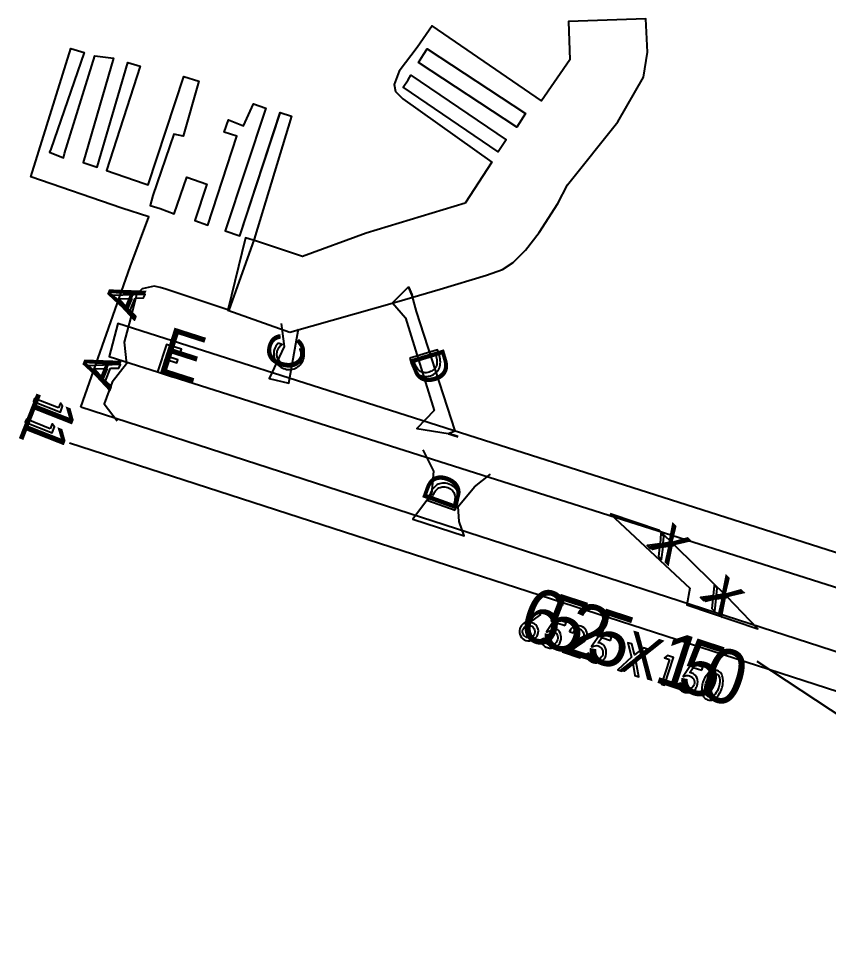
# Model space of a CAD drawing. Extents: x 0.25 to 5.47, y 0.33 to 5.65.
# Drawn here: x 0.707 to 2.484, y 3.581 to 5.651 of the extents above; entities that cross this region are included whole.
import ezdxf

# ---------------------------------------------------------------- set-up
doc = ezdxf.new("R2010")
doc.units = 0
doc.header["$MEASUREMENT"] = 0

msp = doc.modelspace()

# ---------------------------------------------------------------- linework, layer by layer
at = {"color": 254}
for points in [[(1.30165, 4.96289), (1.53668, 5.02886), (1.63167, 5.05681), (1.73361, 5.08778), (1.76861, 5.09988), (1.79264, 5.11583), (1.81961, 5.14279), (1.84961, 5.18181), (1.89068, 5.24485), (1.91168, 5.28581), (2.02262, 5.42469), (2.07861, 5.52279), (2.08165, 5.54085), (2.08763, 5.57781), (2.08361, 5.65072), (1.91363, 5.64475), (1.91667, 5.56082), (1.8546, 5.47081), (1.61475, 5.63569), (1.58165, 5.58778), (1.54167, 5.53581), (1.53071, 5.50678), (1.53375, 5.49083), (1.54969, 5.47472), (1.74571, 5.33583), (1.68668, 5.24582), (1.46972, 5.17985), (1.3297, 5.1289), (1.22873, 5.16276), (1.2047, 5.16986), (1.16569, 5.01085), (1.30165, 4.96289)], [(0.842774, 4.7979), (0.950846, 5.10585), (0.991808, 5.21582), (0.932781, 5.23486), (0.732801, 5.30376), (0.820856, 5.58572), (0.849881, 5.57682), (0.776801, 5.36486), (0.773762, 5.35781), (0.80485, 5.34581), (0.806803, 5.35487), (0.873753, 5.56972), (0.914714, 5.56472), (0.847765, 5.33485), (0.878743, 5.32487), (0.945856, 5.55474), (0.972765, 5.54682), (0.898762, 5.31776), (0.981825, 5.28874), (0.990831, 5.28581), (1.06874, 5.52376), (1.10178, 5.51372), (1.06776, 5.39279), (1.04682, 5.39779), (1.00081, 5.26281), (0.997775, 5.25179), (0.994738, 5.24083), (1.01682, 5.23389), (1.0478, 5.22276), (1.07568, 5.30279), (1.11974, 5.28776), (1.09277, 5.20779), (1.1218, 5.19775), (1.18571, 5.39279), (1.15777, 5.40181), (1.16683, 5.42876), (1.19971, 5.41585), (1.22179, 5.46376), (1.24875, 5.45469), (1.15972, 5.18485), (1.19179, 5.17389), (1.28071, 5.44472), (1.30572, 5.43679), (1.22374, 5.16683), (1.16775, 5.01085), (1.02973, 5.05681), (1.01682, 5.06082), (1.00374, 5.06392), (0.977756, 5.05794), (0.964735, 5.04486), (0.954699, 5.0039), (0.937771, 4.94081), (0.942762, 4.8929), (0.911783, 4.85292), (0.893772, 4.80485), (0.922797, 4.7679)], [(1.59571, 5.57275), (1.60362, 5.58475), (1.81961, 5.44276), (1.80067, 5.41276), (1.58475, 5.55474), (1.59571, 5.57275)], [(1.56168, 5.51682), (1.56765, 5.52681), (1.77669, 5.38487), (1.7596, 5.35872), (1.55067, 5.50082), (1.56168, 5.51682)], [(1.56267, 5.06179), (1.52761, 5.02681), (1.55572, 4.99387), (1.6186, 4.79085), (1.58068, 4.75082), (1.64974, 4.73986), (1.66471, 4.74582), (1.57969, 5.00792), (1.57069, 5.04292), (1.56267, 5.06179)], [(3.45736, 4.17307), (0.923774, 4.98182), (0.904731, 4.9089), (3.53142, 4.07497)], [(1.28277, 4.98182), (1.28971, 4.93083), (1.25667, 4.86083), (1.2997, 4.85086), (1.32069, 4.96983)], [(1.59358, 4.70389), (1.61763, 4.65696), (1.61263, 4.60693), (1.57167, 4.55192), (1.68474, 4.51497), (1.67361, 4.54693), (1.67165, 4.57986), (1.70762, 4.62294), (1.74263, 4.65099)], [(2.00553, 4.56392), (2.18056, 4.40001), (2.17361, 4.36404), (2.32958, 4.31099), (2.26264, 4.38097), (2.11361, 4.52696), (2.00553, 4.56392)], [(2.51958, 4.176), (3.35542, 3.62207), (3.32736, 3.58111), (2.32861, 4.23904)]]:
    msp.add_lwpolyline(points, dxfattribs=at)
at = {"color": 0}
for points in [[(0.849881, 5.57682), (0.776801, 5.36486), (0.773762, 5.35781), (0.80485, 5.34581), (0.806803, 5.35487), (0.873753, 5.56972)], [(1.60362, 5.58475), (1.81961, 5.44276), (1.80067, 5.41276), (1.58475, 5.55474)], [(0.914714, 5.56472), (0.847765, 5.33485), (0.878743, 5.32487), (0.945856, 5.55474)], [(1.56765, 5.52681), (1.77669, 5.38487), (1.7596, 5.35872), (1.55067, 5.50082)], [(1.24875, 5.45469), (1.15972, 5.18485), (1.19179, 5.17389), (1.28071, 5.44374)], [(0.962349, 5.03711), (0.980414, 5.03765), (0.983724, 5.04557), (0.909993, 5.04275), (0.960286, 4.98876), (0.963596, 4.99669), (0.951118, 5.00987), (0.962349, 5.03711)], [(0.95459, 5.03668), (0.945856, 5.01557), (0.926269, 5.03614), (0.95459, 5.03668)], [(1.01139, 4.87517), (1.04443, 4.86442), (1.04666, 4.87125), (1.02138, 4.87929), (1.02902, 4.90294), (1.05349, 4.89501), (1.05572, 4.90181), (1.03125, 4.90972), (1.03668, 4.92654), (1.06179, 4.91846), (1.06391, 4.92513), (1.03082, 4.93582), (1.01139, 4.87517)], [(1.27599, 4.93821), (1.27306, 4.93511), (1.27083, 4.93153), (1.26904, 4.92779), (1.26763, 4.92378), (1.26682, 4.92031), (1.26638, 4.91694), (1.26638, 4.91347), (1.26666, 4.91015), (1.2672, 4.90696), (1.26807, 4.90375), (1.26915, 4.90072), (1.27067, 4.89779), (1.27235, 4.89501), (1.27431, 4.89236), (1.27653, 4.88997), (1.27902, 4.88781), (1.28179, 4.88585), (1.28472, 4.88417), (1.28792, 4.88276), (1.2914, 4.88167), (1.29471, 4.88086), (1.29818, 4.88053), (1.30154, 4.88043), (1.30474, 4.88069), (1.30794, 4.8814), (1.31109, 4.88222), (1.31402, 4.88346), (1.31695, 4.88499), (1.31961, 4.88683), (1.3221, 4.88872), (1.32444, 4.89094), (1.32655, 4.89344), (1.32834, 4.89611), (1.33002, 4.89903), (1.33127, 4.90207), (1.33236, 4.90528), (1.33317, 4.90956), (1.3336, 4.91401), (1.33333, 4.91846), (1.33263, 4.92279), (1.32346, 4.92529), (1.3253, 4.92085), (1.32623, 4.91624), (1.32623, 4.91151), (1.32541, 4.90696), (1.3246, 4.90446), (1.32362, 4.90207), (1.32221, 4.89985), (1.32086, 4.89789), (1.31722, 4.89442), (1.31321, 4.89182), (1.30848, 4.88986), (1.3036, 4.88889), (1.30111, 4.88872), (1.29845, 4.88872), (1.29584, 4.88906), (1.29335, 4.88971), (1.29069, 4.89057), (1.28836, 4.89154), (1.28597, 4.89279), (1.28391, 4.89432), (1.28017, 4.89762), (1.27707, 4.90169), (1.27485, 4.90608), (1.2736, 4.91097), (1.27349, 4.91347), (1.27349, 4.91596), (1.27376, 4.91862), (1.27431, 4.92111), (1.27582, 4.9254), (1.27821, 4.92947), (1.28125, 4.93294), (1.28488, 4.93582), (1.27599, 4.93821)], [(1.56543, 4.90528), (1.56917, 4.89253), (1.57042, 4.88906), (1.57183, 4.88569), (1.57335, 4.88249), (1.57514, 4.87944), (1.5771, 4.87679), (1.57932, 4.87429), (1.58165, 4.87207), (1.58415, 4.87011), (1.58681, 4.86849), (1.58974, 4.86724), (1.59278, 4.86626), (1.59597, 4.86556), (1.59944, 4.86529), (1.60292, 4.8654), (1.60667, 4.866), (1.61057, 4.86697), (1.61415, 4.86822), (1.61751, 4.86985), (1.62044, 4.87169), (1.62304, 4.87375), (1.62528, 4.87597), (1.62722, 4.87847), (1.6289, 4.88124), (1.63026, 4.884), (1.63124, 4.8871), (1.63194, 4.89014), (1.63237, 4.89344), (1.63249, 4.89681), (1.63237, 4.90012), (1.63194, 4.9036), (1.63124, 4.90707), (1.63043, 4.91054), (1.62651, 4.92361), (1.56543, 4.90528)], [(1.62207, 4.91363), (1.62294, 4.91097), (1.62358, 4.90804), (1.62429, 4.90517), (1.62472, 4.90224), (1.625, 4.89947), (1.625, 4.89681), (1.62483, 4.89404), (1.62446, 4.89154), (1.62392, 4.88906), (1.62294, 4.88667), (1.62169, 4.88444), (1.62011, 4.88238), (1.61833, 4.88053), (1.61626, 4.87875), (1.61376, 4.87722), (1.61094, 4.87597), (1.60781, 4.87472), (1.6046, 4.87403), (1.60151, 4.87358), (1.59864, 4.87349), (1.59581, 4.87375), (1.59332, 4.87429), (1.59082, 4.87528), (1.5886, 4.87642), (1.58664, 4.87793), (1.58475, 4.87956), (1.5829, 4.88151), (1.58138, 4.88363), (1.57986, 4.88596), (1.57844, 4.88846), (1.57736, 4.89094), (1.57622, 4.89378), (1.57531, 4.89665), (1.5746, 4.89931), (1.62207, 4.91363)], [(0.908203, 4.88319), (0.926378, 4.88363), (0.929579, 4.89165), (0.855849, 4.88861), (0.906413, 4.83475), (0.90956, 4.84278), (0.897081, 4.85585), (0.908203, 4.88319)], [(0.90039, 4.88276), (0.891818, 4.86154), (0.872071, 4.88194), (0.90039, 4.88276)], [(0.793728, 4.79639), (0.740994, 4.81706), (0.738499, 4.81054), (0.797797, 4.78711), (0.802789, 4.80003), (0.797906, 4.80664), (0.793728, 4.79639)], [(0.817762, 4.71983), (4.14318, 3.64307), (4.16818, 3.72114), (0.842774, 4.7979)], [(0.775717, 4.75054), (0.723036, 4.77138), (0.720432, 4.76471), (0.779731, 4.74137), (0.784885, 4.75429), (0.779839, 4.76096), (0.775717, 4.75054)], [(1.66471, 4.5715), (1.66917, 4.58404), (1.67031, 4.58751), (1.67111, 4.59099), (1.67182, 4.59457), (1.6721, 4.59793), (1.6721, 4.6014), (1.67182, 4.6046), (1.67122, 4.60781), (1.67042, 4.61083), (1.66917, 4.61376), (1.66764, 4.61654), (1.66569, 4.61914), (1.66362, 4.62153), (1.66097, 4.62375), (1.65804, 4.62582), (1.65474, 4.6275), (1.6511, 4.62901), (1.64735, 4.63015), (1.64378, 4.63086), (1.64031, 4.63113), (1.63693, 4.63113), (1.63374, 4.63053), (1.63069, 4.62972), (1.62776, 4.62847), (1.625, 4.62696), (1.6225, 4.62517), (1.62001, 4.62304), (1.61778, 4.62071), (1.61567, 4.61822), (1.61376, 4.61529), (1.61208, 4.61236), (1.61057, 4.60915), (1.60915, 4.60568), (1.6046, 4.59304), (1.66471, 4.5715)], [(1.61404, 4.59847), (1.61501, 4.60097), (1.6161, 4.60389), (1.61735, 4.60656), (1.6186, 4.60915), (1.62011, 4.61154), (1.62169, 4.61376), (1.62349, 4.61583), (1.62528, 4.61762), (1.62722, 4.61914), (1.62944, 4.62056), (1.63167, 4.62169), (1.634, 4.62235), (1.63667, 4.62278), (1.63943, 4.62294), (1.64236, 4.62278), (1.6454, 4.62207), (1.6486, 4.6211), (1.65169, 4.61985), (1.65446, 4.61833), (1.65679, 4.61664), (1.6589, 4.61486), (1.66054, 4.6129), (1.66194, 4.61068), (1.66303, 4.60846), (1.66374, 4.60612), (1.66428, 4.60362), (1.66461, 4.60097), (1.66471, 4.59831), (1.66444, 4.59554), (1.66401, 4.59278), (1.66347, 4.59), (1.66265, 4.58708), (1.66168, 4.58431), (1.66081, 4.58165), (1.61404, 4.59847)], [(2.11501, 4.4975), (2.08681, 4.49376), (2.09332, 4.48736), (2.11415, 4.49067), (2.11182, 4.46957), (2.11822, 4.46332), (2.12153, 4.49126), (2.14432, 4.49403), (2.13764, 4.50043), (2.12169, 4.49858), (2.12358, 4.51406), (2.11708, 4.52029), (2.11501, 4.4975)], [(2.23193, 4.38363), (2.20378, 4.37972), (2.21039, 4.37332), (2.23113, 4.37679), (2.22874, 4.35558), (2.23514, 4.34944), (2.2385, 4.37722), (2.26124, 4.37999), (2.25472, 4.38639), (2.23876, 4.3846), (2.24056, 4.40001), (2.23415, 4.40625), (2.23193, 4.38363)], [(1.84831, 4.34694), (1.81847, 4.32557), (1.81489, 4.32264), (1.81168, 4.31928), (1.81028, 4.31765), (1.80903, 4.31569), (1.80794, 4.31358), (1.80707, 4.31142), (1.8061, 4.30724), (1.8061, 4.30317), (1.80697, 4.29915), (1.80849, 4.29557), (1.81054, 4.29221), (1.81332, 4.28928), (1.81668, 4.28694), (1.82042, 4.28526), (1.8246, 4.28444), (1.82861, 4.28429), (1.83251, 4.28515), (1.83626, 4.28668), (1.83957, 4.28874), (1.8425, 4.29167), (1.84472, 4.29514), (1.84651, 4.29904), (1.84739, 4.30279), (1.84765, 4.30664), (1.84722, 4.31044), (1.84614, 4.31392), (1.84429, 4.31706), (1.84207, 4.31999), (1.83919, 4.32221), (1.83572, 4.32374), (1.83236, 4.32443), (1.82932, 4.32433), (1.82915, 4.3246), (1.85275, 4.34196), (1.84831, 4.34694)], [(1.90668, 4.31803), (1.9089, 4.32471), (1.88487, 4.33263), (1.8654, 4.30447), (1.86681, 4.30404), (1.86985, 4.30556), (1.87321, 4.30626), (1.87668, 4.30637), (1.87999, 4.30572), (1.88276, 4.30447), (1.88514, 4.30263), (1.88721, 4.30057), (1.88872, 4.29807), (1.88986, 4.29531), (1.8904, 4.29249), (1.8904, 4.28944), (1.88986, 4.28651), (1.88861, 4.28364), (1.88683, 4.28108), (1.88471, 4.27903), (1.88222, 4.2775), (1.87944, 4.27636), (1.87642, 4.27582), (1.87332, 4.27582), (1.87028, 4.27653), (1.86833, 4.27735), (1.86637, 4.27849), (1.86458, 4.28), (1.86307, 4.28168), (1.86165, 4.28364), (1.86068, 4.28554), (1.86003, 4.28776), (1.85969, 4.28988), (1.85238, 4.2864), (1.85308, 4.28364), (1.85417, 4.28097), (1.85585, 4.27849), (1.85764, 4.27626), (1.85969, 4.27414), (1.86219, 4.27251), (1.86475, 4.271), (1.86751, 4.27001), (1.86985, 4.26932), (1.87224, 4.26888), (1.87446, 4.26861), (1.87679, 4.26861), (1.88112, 4.26932), (1.88514, 4.27067), (1.88872, 4.27289), (1.89193, 4.27599), (1.89333, 4.27761), (1.89458, 4.27957), (1.89556, 4.28179), (1.89654, 4.28401), (1.89751, 4.28836), (1.89779, 4.29249), (1.89735, 4.29665), (1.89626, 4.30057), (1.89442, 4.30414), (1.89182, 4.30724), (1.89031, 4.3086), (1.88846, 4.30985), (1.8865, 4.31082), (1.88444, 4.31168), (1.87999, 4.31278), (1.88792, 4.32417), (1.90668, 4.31803)], [(1.82249, 4.2921), (1.81999, 4.29318), (1.81793, 4.29471), (1.81614, 4.29665), (1.81472, 4.29889), (1.81375, 4.30126), (1.81321, 4.30387), (1.81321, 4.30653), (1.81392, 4.30931), (1.81489, 4.31168), (1.81651, 4.31375), (1.81847, 4.31554), (1.82069, 4.31694), (1.82319, 4.31793), (1.82568, 4.31847), (1.82835, 4.31847), (1.83094, 4.31793), (1.83317, 4.31679), (1.83529, 4.31543), (1.83708, 4.31347), (1.8386, 4.31125), (1.83957, 4.30875), (1.84011, 4.3061), (1.84011, 4.30333), (1.83946, 4.3004), (1.83849, 4.29807), (1.83681, 4.29596), (1.83501, 4.29417), (1.83263, 4.29292), (1.83029, 4.29194), (1.82764, 4.2915), (1.82514, 4.2915), (1.82249, 4.2921)], [(1.91764, 4.26221), (1.94569, 4.28082), (1.94835, 4.28304), (1.95068, 4.28581), (1.95264, 4.2889), (1.95404, 4.29221), (1.95486, 4.29622), (1.95503, 4.30013), (1.95432, 4.30387), (1.9529, 4.30724), (1.95085, 4.31028), (1.94819, 4.31293), (1.94499, 4.31515), (1.94125, 4.31668), (1.93722, 4.31765), (1.93332, 4.31793), (1.92974, 4.31739), (1.92638, 4.31614), (1.92318, 4.31429), (1.92042, 4.31168), (1.91808, 4.3086), (1.91612, 4.30485), (1.92361, 4.30236), (1.92469, 4.30458), (1.92626, 4.30637), (1.9279, 4.30806), (1.93001, 4.30919), (1.93207, 4.31011), (1.93446, 4.31054), (1.93679, 4.31044), (1.93918, 4.31), (1.9414, 4.30886), (1.94336, 4.30751), (1.94499, 4.30583), (1.94624, 4.30376), (1.94721, 4.30154), (1.94775, 4.29904), (1.94764, 4.29665), (1.94721, 4.29417), (1.94569, 4.29124), (1.94347, 4.28874), (1.94081, 4.28668), (1.93821, 4.28472), (1.90072, 4.26042), (1.93946, 4.24761), (1.94168, 4.25444), (1.91764, 4.26221)], [(2.00586, 4.28569), (2.00803, 4.29249), (1.98406, 4.30029), (1.96457, 4.27208), (1.96599, 4.27165), (1.96903, 4.27322), (1.97239, 4.27387), (1.97586, 4.27403), (1.97917, 4.27333), (1.98193, 4.27208), (1.98432, 4.27029), (1.98639, 4.26818), (1.9879, 4.26568), (1.98904, 4.26292), (1.98958, 4.26014), (1.98958, 4.25711), (1.98904, 4.25418), (1.98779, 4.25125), (1.98594, 4.24892), (1.98389, 4.24669), (1.98139, 4.24511), (1.97862, 4.24403), (1.97553, 4.24349), (1.9725, 4.24349), (1.96946, 4.24414), (1.9675, 4.24501), (1.96556, 4.2461), (1.96376, 4.24761), (1.96224, 4.24929), (1.96083, 4.25125), (1.95985, 4.25319), (1.95915, 4.25543), (1.95888, 4.25749), (1.95156, 4.25401), (1.95221, 4.25125), (1.95344, 4.24858), (1.95503, 4.2461), (1.95682, 4.24387), (1.95888, 4.24181), (1.96137, 4.24013), (1.96386, 4.23876), (1.96669, 4.23763), (1.96903, 4.23693), (1.9714, 4.23654), (1.97364, 4.23628), (1.97597, 4.23628), (1.98025, 4.23693), (1.98432, 4.23833), (1.9879, 4.24056), (1.9911, 4.2436), (1.99251, 4.24528), (1.99376, 4.24735), (1.99485, 4.24946), (1.99571, 4.25179), (1.99669, 4.25597), (1.99696, 4.26014), (1.99653, 4.26432), (1.99544, 4.26818), (1.9936, 4.27181), (1.991, 4.27501), (1.98942, 4.27626), (1.98762, 4.2775), (1.98568, 4.27849), (1.98361, 4.27929), (1.97933, 4.28043), (1.98708, 4.29183), (2.00586, 4.28569)], [(2.05236, 4.24849), (2.02225, 4.22071), (2.03071, 4.21793), (2.05414, 4.23975), (2.05985, 4.2085), (2.06836, 4.20568), (2.06099, 4.24556), (2.08708, 4.26665), (2.07844, 4.26942), (2.05875, 4.25364), (2.0529, 4.27778), (2.04432, 4.28054), (2.05236, 4.24849)], [(2.13558, 4.24349), (2.11789, 4.18956), (2.12457, 4.18733), (2.14442, 4.24794), (2.13124, 4.25222), (2.12483, 4.24696), (2.13558, 4.24349)], [(2.20665, 4.22017), (2.20888, 4.22694), (2.185, 4.23469), (2.16542, 4.20654), (2.16683, 4.20611), (2.16986, 4.20763), (2.17318, 4.20833), (2.17665, 4.2085), (2.18001, 4.20779), (2.18278, 4.20654), (2.18528, 4.20486), (2.18722, 4.20264), (2.18892, 4.20014), (2.19, 4.19749), (2.19054, 4.19461), (2.19054, 4.19168), (2.18989, 4.18858), (2.18858, 4.18582), (2.18696, 4.18332), (2.18474, 4.18126), (2.18224, 4.17958), (2.17947, 4.1785), (2.17654, 4.1779), (2.17344, 4.1779), (2.17031, 4.1786), (2.16835, 4.17947), (2.16639, 4.18072), (2.16471, 4.18207), (2.16303, 4.18386), (2.16178, 4.18571), (2.16069, 4.18778), (2.16, 4.18989), (2.15972, 4.19194), (2.15235, 4.18858), (2.15306, 4.18571), (2.15429, 4.18306), (2.15582, 4.18056), (2.15767, 4.17833), (2.15989, 4.17638), (2.16222, 4.17458), (2.16488, 4.17318), (2.16764, 4.1721), (2.16986, 4.17139), (2.17219, 4.17096), (2.17458, 4.17085), (2.17681, 4.17085), (2.1811, 4.17139), (2.18511, 4.17279), (2.18892, 4.17503), (2.19206, 4.17806), (2.19347, 4.17985), (2.19461, 4.18181), (2.19569, 4.18386), (2.1965, 4.18625), (2.19749, 4.19043), (2.19792, 4.19472), (2.19749, 4.19889), (2.19624, 4.20281), (2.19444, 4.20628), (2.19179, 4.20942), (2.19026, 4.21072), (2.18847, 4.21197), (2.18668, 4.21289), (2.18446, 4.21376), (2.18012, 4.21485), (2.18804, 4.22624), (2.20665, 4.22017)], [(2.21957, 4.15517), (2.22239, 4.15446), (2.22515, 4.15419), (2.22792, 4.15446), (2.23042, 4.15517), (2.23292, 4.15608), (2.23514, 4.1575), (2.23736, 4.15918), (2.23942, 4.16114), (2.24322, 4.16542), (2.24625, 4.17031), (2.24761, 4.17279), (2.24892, 4.17529), (2.24983, 4.17779), (2.25071, 4.18012), (2.25142, 4.18261), (2.25206, 4.18528), (2.25265, 4.18804), (2.25304, 4.19081), (2.25331, 4.19667), (2.25293, 4.20247), (2.2525, 4.20529), (2.25168, 4.2079), (2.25054, 4.21039), (2.24918, 4.21262), (2.2475, 4.21474), (2.24556, 4.21653), (2.24322, 4.21804), (2.2404, 4.21918), (2.23753, 4.21983), (2.23469, 4.22), (2.2321, 4.21972), (2.22944, 4.21918), (2.22711, 4.21804), (2.22472, 4.21669), (2.2225, 4.215), (2.22043, 4.21306), (2.21669, 4.20861), (2.2136, 4.20378), (2.21224, 4.20122), (2.21099, 4.19862), (2.21001, 4.19613), (2.20915, 4.19374), (2.2085, 4.19125), (2.20779, 4.18875), (2.20725, 4.18599), (2.20682, 4.18321), (2.20654, 4.17736), (2.20692, 4.17165), (2.20751, 4.16889), (2.20833, 4.16624), (2.20942, 4.16374), (2.21072, 4.16151), (2.21235, 4.15944), (2.21446, 4.15776), (2.21679, 4.15625), (2.21957, 4.15517)], [(2.23817, 4.21235), (2.24013, 4.21153), (2.24164, 4.21039), (2.24306, 4.20904), (2.24414, 4.20736), (2.24556, 4.20361), (2.24625, 4.19933), (2.24625, 4.19472), (2.24582, 4.19026), (2.24501, 4.18599), (2.24403, 4.18251), (2.24262, 4.17904), (2.24083, 4.17513), (2.23861, 4.17122), (2.23594, 4.16764), (2.23292, 4.16461), (2.22944, 4.16238), (2.22765, 4.16168), (2.22569, 4.1614), (2.22374, 4.1614), (2.22168, 4.16178), (2.21983, 4.16265), (2.21821, 4.1639), (2.21696, 4.16525), (2.21582, 4.16683), (2.21431, 4.17057), (2.2136, 4.17486), (2.2136, 4.17947), (2.21419, 4.18386), (2.21485, 4.18804), (2.21582, 4.19168), (2.21724, 4.19515), (2.21903, 4.19889), (2.22125, 4.2029), (2.22401, 4.20654), (2.22711, 4.20958), (2.23058, 4.21181), (2.23236, 4.21251), (2.23415, 4.21289), (2.23628, 4.21289), (2.23817, 4.21235)]]:
    msp.add_lwpolyline(points, dxfattribs=at)
at = {"color": 254}
for points in [[(1.57069, 5.04292, 0.005417, 0.005417, 0), (1.56267, 5.06179, 0.005417, 0.005417, 0)], [(1.64974, 4.73986, 0.005417, 0.005417, 0), (1.67165, 4.73292, 0.005417, 0.005417, 0)]]:
    msp.add_lwpolyline(points, format="xyseb", dxfattribs=at)

# ---------------------------------------------------------------- texts
at = {"color": 0}
for s, height, rotation, p in [('A', 0.077496, 67.5771, (0.960782, 4.98986)), ('E', 0.104104, 342.205, (1.00577, 4.87688)), ('C', 0.081209, 74.7086, (1.32172, 4.87088)), ('D', 0.077497, 286.704, (1.56368, 4.91088)), ('A', 0.077497, 67.7662, (0.90679, 4.83589)), ('1', 0.097479, 248.497, (0.748815, 4.83689)), ('1', 0.097479, 248.497, (0.730797, 4.79117)), ('D', 0.077499, 70.2738, (1.66267, 4.56593)), ('x', 0.098586, 315.984, (2.0876, 4.49294)), ('x', 0.098586, 315.984, (2.20458, 4.37896)), ('6', 0.119868, 341.936, (1.79765, 4.29397)), ('5', 0.119868, 341.936, (1.84724, 4.27782)), ('2', 0.119868, 341.936, (1.89683, 4.26165)), ('5', 0.119868, 341.936, (1.94643, 4.2455)), ('X', 0.093001, 341.937, (2.02222, 4.22072)), ('1', 0.119868, 341.936, (2.09771, 4.19611)), ('5', 0.119868, 341.936, (2.14731, 4.17996)), ('0', 0.119868, 341.936, (2.1969, 4.16379))]:
    msp.add_text(s, height=height, rotation=rotation, dxfattribs=at).set_placement(p)

doc.saveas('drawing.dxf')
